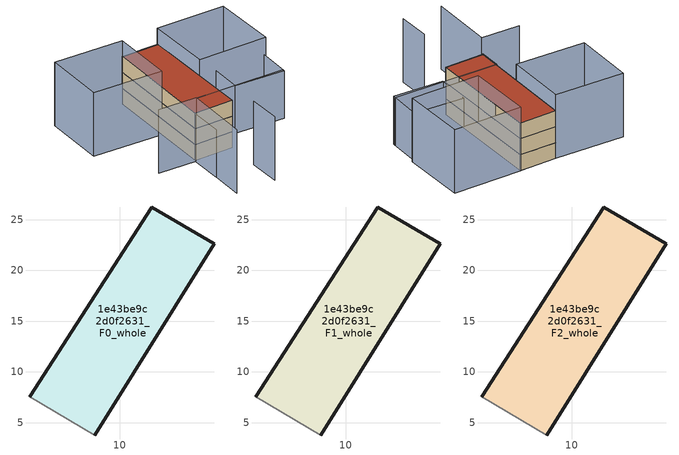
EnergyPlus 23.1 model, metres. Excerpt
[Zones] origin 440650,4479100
1e43be9c2d0f2631_F0_whole
 floor ground (EU_floor_Construction): 7.56,3.79 19.3,22.61 13.17,26.25 1.16,7.53 z0
 wall outside (EU_wall_Construction): 1.16,7.53 13.17,26.25 19.3,22.61 7.56,3.79 z0:3
 wall adiabatic (EU_wall_Construction): 7.56,3.79 1.16,7.53 z0:3
1e43be9c2d0f2631_F1_whole
 floor to 1e43be9c2d0f2631_F0_whole (EU_floor_Construction): 7.56,3.79 19.3,22.61 13.17,26.25 1.15,7.53 z3
 wall outside (EU_wall_Construction): 1.16,7.53 13.17,26.25 19.3,22.61 7.56,3.79 z3:6
 wall adiabatic (EU_wall_Construction): 7.56,3.79 1.16,7.53 z3:6
1e43be9c2d0f2631_F2_whole
 floor to 1e43be9c2d0f2631_F1_whole (EU_floor_Construction): 7.56,3.79 19.3,22.61 13.17,26.25 1.15,7.53 z6
 wall outside (EU_wall_Construction): 1.16,7.53 13.17,26.25 19.3,22.61 7.56,3.79 z6:9
 wall adiabatic (EU_wall_Construction): 7.56,3.79 1.16,7.53 z6:9
 roof outside (EU_roof_Construction): 19.3,22.61 7.56,3.79 1.16,7.53 13.17,26.25 z9
shading: 0.71,-6.99 3.94,-1.78 / -5.11,11.24 1,7.27 / 1,7.27 -5.75,-3.13 / 23.94,5.22 12.77,12.06 / 12.77,12.06 19.33,22.77 / 19.33,22.77 30.5,15.94 / 30.5,15.94 23.94,5.22 / 13.17,26.25 6.7,16.17 / 6.7,16.17 -4.4,23.29 / -4.4,23.29 2.07,33.38 / 2.07,33.38 13.17,26.25 z0:12; -2.37,2.12 3.17,11.03 / 3.17,11.03 20.21,0.45 / 23.56,5.46 19.96,0.06 / 19.96,0.06 12.06,5.33 / 12.06,5.33 15.66,10.73 / 15.66,10.73 23.56,5.46 z0:9
[Building]
EU S2 Campaign: North Axis=0; Terrain=City; Solar Distribution=FullExterior
[Site:Location]
Madrid: Latitude=40.5; Longitude=-3.5; Time Zone=1; Elevation=609
[SizingPeriod:WeatherFileDays]
AnnualSizingPeriod: Begin Month=1; Begin Day of Month=1; End Month=12; End Day of Month=31; Day of Week for Start Day=Monday; Use Weather File Daylight Saving Period=No; Use Weather File Rain and Snow Indicators=No
[MATERIAL]
EU_InternalMass_Material: Roughness=MediumRough; Thickness=0.1; Conductivity=1; Density=1800; Specific Heat=900; Thermal Absorptance=0.9; Solar Absorptance=0.7; Visible Absorptance=0.7
[MATERIAL:NOMASS] Roughness=MediumRough; Thermal Absorptance=0.9; Solar Absorptance=0.7; Visible Absorptance=0.7
Name | Thermal Resistance
EU_wall_NoMass | 1.60022
EU_roof_NoMass | 1.57597
EU_floor_NoMass | 0.470652
[CONSTRUCTION]
EU_wall_Construction: EU_wall_NoMass
EU_roof_Construction: EU_roof_NoMass
EU_floor_Construction: EU_floor_NoMass
EU_InternalMass_Construction: EU_InternalMass_Material
[ZONE] Type=1; Multiplier=1; Ceiling Height=autocalculate; Volume=484.753; Floor Area=autocalculate; Part of Total Floor Area=Yes
1e43be9c2d0f2631_F0_whole; 1e43be9c2d0f2631_F1_whole; 1e43be9c2d0f2631_F2_whole
[INTERNALMASS] Construction=EU_InternalMass_Construction; Surface Area=161.584
Name | Zone or ZoneList
1e43be9c2d0f2631_F0_whole_EU_InternalMass | 1e43be9c2d0f2631_F0_whole
1e43be9c2d0f2631_F1_whole_EU_InternalMass | 1e43be9c2d0f2631_F1_whole
1e43be9c2d0f2631_F2_whole_EU_InternalMass | 1e43be9c2d0f2631_F2_whole
[OTHEREQUIPMENT] Fuel Type=Electricity; Design Level Calculation Method=Watts/Area; Power per Zone Floor Area=1; Fraction Latent=0; Fraction Radiant=0; Fraction Lost=0; Carbon Dioxide Generation Rate=0; EndUse Subcategory=EU_Step8_InternalGains
Name | Zone or ZoneList or Space or SpaceList | Schedule
EU_Step8_InternalGain_1e43be9c2d0f2631_F0_whole_f000 | 1e43be9c2d0f2631_F0_whole | EU_Step8_GainSchedule_1e43be9c2d0f2631_F0_whole_f000
EU_Step8_InternalGain_1e43be9c2d0f2631_F1_whole_f000 | 1e43be9c2d0f2631_F1_whole | EU_Step8_GainSchedule_1e43be9c2d0f2631_F1_whole_f000
EU_Step8_InternalGain_1e43be9c2d0f2631_F2_whole_f000 | 1e43be9c2d0f2631_F2_whole | EU_Step8_GainSchedule_1e43be9c2d0f2631_F2_whole_f000
[ZONEVENTILATION:DESIGNFLOWRATE] Schedule=EU_AlwaysOn; Design Flow Rate Calculation Method=AirChanges/Hour; Air Changes per Hour=0.480704; Ventilation Type=Natural; Fan Pressure Rise=0; Fan Total Efficiency=1; Constant Term Coefficient=1; Temperature Term Coefficient=0; Velocity Term Coefficient=0; Velocity Squared Term Coefficient=0; Minimum Indoor Temperature=-100; Maximum Indoor Temperature=100; Delta Temperature=-100; Minimum Outdoor Temperature=-100; Maximum Outdoor Temperature=100; Maximum Wind Speed=40
Name | Zone or ZoneList or Space or SpaceList
EU_ConstantAir_1e43be9c2d0f2631_F0_whole | 1e43be9c2d0f2631_F0_whole
EU_ConstantAir_1e43be9c2d0f2631_F1_whole | 1e43be9c2d0f2631_F1_whole
EU_ConstantAir_1e43be9c2d0f2631_F2_whole | 1e43be9c2d0f2631_F2_whole
[HVACTEMPLATE:THERMOSTAT] Constant Heating Setpoint=20; Constant Cooling Setpoint=50
EU_HeatOnly_1e43be9c2d0f2631_F0_whole; EU_HeatOnly_1e43be9c2d0f2631_F1_whole; EU_HeatOnly_1e43be9c2d0f2631_F2_whole
[HVACTEMPLATE:ZONE:IDEALLOADSAIRSYSTEM] System Availability Schedule=EU_AlwaysOn; Maximum Heating Supply Air Temperature=50; Minimum Cooling Supply Air Temperature=13; Maximum Heating Supply Air Humidity Ratio=0.0156; Minimum Cooling Supply Air Humidity Ratio=0.0077; Heating Limit=NoLimit; Cooling Limit=NoLimit; Heating Availability Schedule=EU_AlwaysOn; Cooling Availability Schedule=EU_CoolingOff; Dehumidification Control Type=ConstantSensibleHeatRatio; Cooling Sensible Heat Ratio=0.7; Dehumidification Setpoint=60; Humidification Control Type=None; Humidification Setpoint=30; Outdoor Air Method=None; Outdoor Air Flow Rate per Person=0.00944; Outdoor Air Flow Rate per Zone Floor Area=0; Outdoor Air Flow Rate per Zone=0; Demand Controlled Ventilation Type=None; Outdoor Air Economizer Type=NoEconomizer; Heat Recovery Type=None; Sensible Heat Recovery Effectiveness=0.7; Latent Heat Recovery Effectiveness=0.65
Name | Template Thermostat
1e43be9c2d0f2631_F0_whole | EU_HeatOnly_1e43be9c2d0f2631_F0_whole
1e43be9c2d0f2631_F1_whole | EU_HeatOnly_1e43be9c2d0f2631_F1_whole
1e43be9c2d0f2631_F2_whole | EU_HeatOnly_1e43be9c2d0f2631_F2_whole
[SIZING:ZONE] Zone Cooling Design Supply Air Temperature Input Method=SupplyAirTemperature; Zone Cooling Design Supply Air Temperature=13; Zone Heating Design Supply Air Temperature Input Method=SupplyAirTemperature; Zone Heating Design Supply Air Temperature=50; Zone Cooling Design Supply Air Humidity Ratio=0.008; Zone Heating Design Supply Air Humidity Ratio=0.008; Cooling Design Air Flow Method=DesignDay; Cooling Design Air Flow Rate=0; Cooling Minimum Air Flow per Zone Floor Area=0.000762; Cooling Minimum Air Flow=0; Cooling Minimum Air Flow Fraction=0.2; Heating Design Air Flow Method=DesignDay; Heating Design Air Flow Rate=0; Heating Maximum Air Flow per Zone Floor Area=0.002032; Heating Maximum Air Flow=0.141576; Heating Maximum Air Flow Fraction=0.3; Account for Dedicated Outdoor Air System=No; Dedicated Outdoor Air System Control Strategy=NeutralSupplyAir; Dedicated Outdoor Air Low Setpoint Temperature for Design=autosize; Dedicated Outdoor Air High Setpoint Temperature for Design=autosize; Zone Load Sizing Method=Sensible Load Only No Latent Load; Zone Latent Cooling Design Supply Air Humidity Ratio Input Method=HumidityRatioDifference; Zone Cooling Design Supply Air Humidity Ratio Difference=0.005; Zone Latent Heating Design Supply Air Humidity Ratio Input Method=HumidityRatioDifference; Zone Humidification Design Supply Air Humidity Ratio Difference=0.005
1e43be9c2d0f2631_F0_whole; 1e43be9c2d0f2631_F1_whole; 1e43be9c2d0f2631_F2_whole
[SCHEDULE:CONSTANT]
Name | Hourly Value
EU_AlwaysOn | 1
EU_CoolingOff | 0
[SCHEDULE:FILE] Column Number=1; Rows to Skip at Top=0; Number of Hours of Data=8760; Column Separator=Comma; Interpolate to Timestep=No; Minutes per Item=60; Adjust Schedule for Daylight Savings=Yes
Name | File
EU_Step8_GainSchedule_1e43be9c2d0f2631_F0_whole_f000 | ../../schedules/1e43be9c2d0f2631/1e43be9c2d0f2631_F0_whole_f000_gain.csv
EU_Step8_GainSchedule_1e43be9c2d0f2631_F1_whole_f000 | ../../schedules/1e43be9c2d0f2631/1e43be9c2d0f2631_F1_whole_f000_gain.csv
EU_Step8_GainSchedule_1e43be9c2d0f2631_F2_whole_f000 | ../../schedules/1e43be9c2d0f2631/1e43be9c2d0f2631_F2_whole_f000_gain.csv
